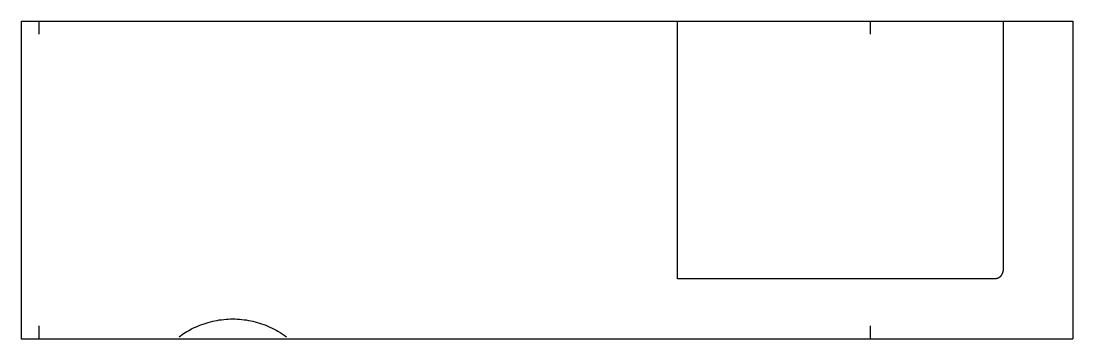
# Model space of a CAD drawing. Extents: x 4498 to 4736, y -772 to -700.
import ezdxf

# ---------------------------------------------------------------- set-up
doc = ezdxf.new("R2010")
doc.units = 0
doc.header["$LTSCALE"] = 12
doc.header["$MEASUREMENT"] = 0
doc.layers.add('MARKING', color=11, linetype='CONTINUOUS')
doc.layers.add('SHELL', color=40, linetype='CONTINUOUS')

msp = doc.modelspace()

# ---------------------------------------------------------------- linework, layer by layer
at = {"layer": 'MARKING'}
for p, q in [((4502.42, -700.37), (4502.42, -703.37)), ((4690.53, -700.37), (4690.53, -703.37)), ((4502.42, -769.37), (4502.42, -772.37)), ((4690.53, -769.37), (4690.53, -772.37))]:
    msp.add_line(p, q, dxfattribs=at)
for points in [[(4646.95, -758.74), (4646.95, -700.37)], [(4720.66, -700.37), (4720.66, -756.29)], [(4718.88, -758.74), (4690.53, -758.74)]]:
    msp.add_open_spline(points, degree=1, dxfattribs=at)
for points, knots in [([(4720.66, -756.29), (4720.66, -756.31), (4720.66, -756.35), (4720.66, -756.41), (4720.65, -756.45), (4720.65, -756.49), (4720.65, -756.53), (4720.65, -756.57), (4720.64, -756.61), (4720.64, -756.65), (4720.64, -756.68), (4720.63, -756.72), (4720.63, -756.76), (4720.62, -756.8), (4720.61, -756.84), (4720.61, -756.88), (4720.6, -756.92), (4720.59, -756.96), (4720.59, -756.99), (4720.58, -757.03), (4720.57, -757.07), (4720.56, -757.11), (4720.55, -757.14), (4720.54, -757.18), (4720.53, -757.22), (4720.52, -757.25), (4720.51, -757.29), (4720.5, -757.33), (4720.49, -757.36), (4720.47, -757.4), (4720.46, -757.43), (4720.45, -757.47), (4720.43, -757.5), (4720.42, -757.53), (4720.41, -757.57), (4720.39, -757.6), (4720.38, -757.63), (4720.36, -757.67), (4720.34, -757.7), (4720.33, -757.73), (4720.31, -757.76), (4720.29, -757.79), (4720.28, -757.82), (4720.26, -757.85), (4720.24, -757.88), (4720.22, -757.91), (4720.2, -757.94), (4720.19, -757.97), (4720.17, -758), (4720.15, -758.03), (4720.13, -758.05), (4720.11, -758.08), (4720.08, -758.11), (4720.06, -758.14), (4720.03, -758.17), (4720, -758.2), (4719.98, -758.23), (4719.95, -758.26), (4719.92, -758.29), (4719.89, -758.32), (4719.86, -758.34), (4719.83, -758.37), (4719.8, -758.4), (4719.77, -758.42), (4719.74, -758.44), (4719.71, -758.47), (4719.68, -758.49), (4719.64, -758.51), (4719.61, -758.53), (4719.58, -758.55), (4719.55, -758.57), (4719.51, -758.58), (4719.48, -758.6), (4719.44, -758.62), (4719.41, -758.63), (4719.38, -758.64), (4719.34, -758.66), (4719.31, -758.67), (4719.27, -758.68), (4719.24, -758.69), (4719.2, -758.7), (4719.16, -758.71), (4719.13, -758.71), (4719.09, -758.72), (4719.06, -758.72), (4719.02, -758.73), (4718.96, -758.73), (4718.92, -758.74), (4718.88, -758.74)], [0, 0, 0, 0, 0.0239, 0.03585, 0.047785, 0.059705, 0.071598, 0.083477, 0.095328, 0.107165, 0.118971, 0.13076, 0.142515, 0.154251, 0.16595, 0.177629, 0.189268, 0.200885, 0.212459, 0.22401, 0.235515, 0.246994, 0.258426, 0.269831, 0.281186, 0.292512, 0.303786, 0.31503, 0.326219, 0.337378, 0.34848, 0.359549, 0.37056, 0.381538, 0.392456, 0.40334, 0.414162, 0.424949, 0.435674, 0.446363, 0.456987, 0.467576, 0.4781, 0.488587, 0.499009, 0.509394, 0.519714, 0.529996, 0.540212, 0.550391, 0.560504, 0.57058, 0.581419, 0.593034, 0.605403, 0.617696, 0.629913, 0.64205, 0.654114, 0.666105, 0.67802, 0.689865, 0.701637, 0.713342, 0.724984, 0.736557, 0.74807, 0.759525, 0.770919, 0.78226, 0.793545, 0.804782, 0.815974, 0.82712, 0.838226, 0.849294, 0.860328, 0.87133, 0.882303, 0.893253, 0.904183, 0.915094, 0.925992, 0.93688, 0.947762, 0.958641, 0.970248, 1, 1, 1, 1]), ([(4690.53, -758.74), (4686.94, -758.74), (4681.54, -758.74), (4674.35, -758.74), (4668.94, -758.74), (4663.53, -758.74), (4656.34, -758.74), (4650.54, -758.74), (4646.95, -758.74)], [0, 0, 0, 0, 0.249578, 0.374725, 0.5, 0.625275, 0.750422, 1, 1, 1, 1])]:
    msp.add_open_spline(points, degree=3, knots=knots, dxfattribs=at)
at = {"layer": 'SHELL'}
for p, q in [((4498.42, -700.37), (4736.42, -700.37)), ((4498.42, -700.37), (4498.42, -772.37)), ((4736.42, -700.37), (4736.42, -772.37)), ((4498.42, -772.37), (4736.42, -772.37))]:
    msp.add_line(p, q, dxfattribs=at)
msp.add_open_spline([(4534.18, -771.87), (4535.08, -771.2), (4536.02, -770.61), (4538.22, -769.48), (4539.49, -768.98), (4542.11, -768.23), (4543.45, -768), (4546.17, -767.79), (4547.53, -767.83), (4550.23, -768.17), (4551.56, -768.48), (4554.14, -769.36), (4555.38, -769.93), (4557.21, -771), (4557.84, -771.42), (4558.45, -771.87)], degree=3, knots=[0.0268597, 0.0268597, 0.0268597, 0.0268597, 0.1483952, 0.1483952, 0.2967903, 0.2967903, 0.4451855, 0.4451855, 0.5935807, 0.5935807, 0.7419758, 0.7419758, 0.890371, 0.890371, 0.9731427, 0.9731427, 0.9731427, 0.9731427], dxfattribs=at)

doc.saveas('drawing.dxf')
